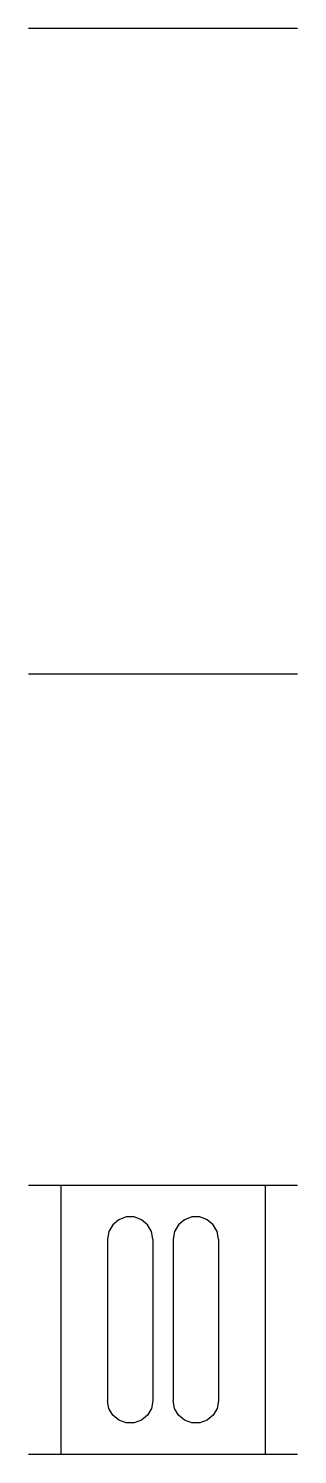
# Model space of a CAD drawing. Extents: x -125 to 125, y 552 to 1878.
import ezdxf

# ---------------------------------------------------------------- set-up
doc = ezdxf.new("R2010")
doc.units = 0
doc.layers.get('0').update_dxf_attribs({"linetype": 'CONTINUOUS'})

msp = doc.modelspace()

# ---------------------------------------------------------------- linework, layer by layer
for p, q in [((125, 1877.5), (-125, 1877.5)), ((125, 1277.5), (-125, 1277.5)), ((125, 802.5), (-125, 802.5)), ((-95, 802.5), (-95, 552.5)), ((95, 802.5), (95, 552.5)), ((-41, 770.6865), (-46.5869, 765.9985)), ((-34.1466, 773.181), (-41, 770.6865)), ((-26.8534, 773.181), (-34.1466, 773.181)), ((-20, 770.6865), (-26.8534, 773.181)), ((-14.4131, 765.9985), (-20, 770.6865)), ((20, 770.6865), (14.4131, 765.9985)), ((26.8534, 773.181), (20, 770.6865)), ((34.1466, 773.181), (26.8534, 773.181)), ((41, 770.6865), (34.1466, 773.181)), ((46.5869, 765.9985), (41, 770.6865)), ((-50.2335, 759.6824), (-51.5, 752.5)), ((-46.5869, 765.9985), (-50.2335, 759.6824)), ((-10.7665, 759.6824), (-14.4131, 765.9985)), ((-9.5, 752.5), (-10.7665, 759.6824)), ((10.7665, 759.6824), (9.5, 752.5)), ((14.4131, 765.9985), (10.7665, 759.6824)), ((50.2335, 759.6824), (46.5869, 765.9985)), ((51.5, 752.5), (50.2335, 759.6824)), ((-51.5, 752.5), (-51.5, 602.5)), ((-9.5, 752.5), (-9.5, 602.5)), ((9.5, 752.5), (9.5, 602.5)), ((51.5, 752.5), (51.5, 602.5)), ((-50.2335, 595.3176), (-51.5, 602.5)), ((-9.5, 602.5), (-10.7665, 595.3176)), ((10.7665, 595.3176), (9.5, 602.5)), ((51.5, 602.5), (50.2335, 595.3176)), ((-46.5869, 589.0015), (-50.2335, 595.3176)), ((-41, 584.3135), (-46.5869, 589.0015)), ((-34.1466, 581.819), (-41, 584.3135)), ((-20, 584.3135), (-26.8534, 581.819)), ((-14.4131, 589.0015), (-20, 584.3135)), ((-10.7665, 595.3176), (-14.4131, 589.0015)), ((14.4131, 589.0015), (10.7665, 595.3176)), ((20, 584.3135), (14.4131, 589.0015)), ((26.8534, 581.819), (20, 584.3135)), ((41, 584.3135), (34.1466, 581.819)), ((46.5869, 589.0015), (41, 584.3135)), ((50.2335, 595.3176), (46.5869, 589.0015)), ((-26.8534, 581.819), (-34.1466, 581.819)), ((34.1466, 581.819), (26.8534, 581.819)), ((125, 552.5), (-125, 552.5))]:
    msp.add_line(p, q)

doc.saveas('drawing.dxf')
